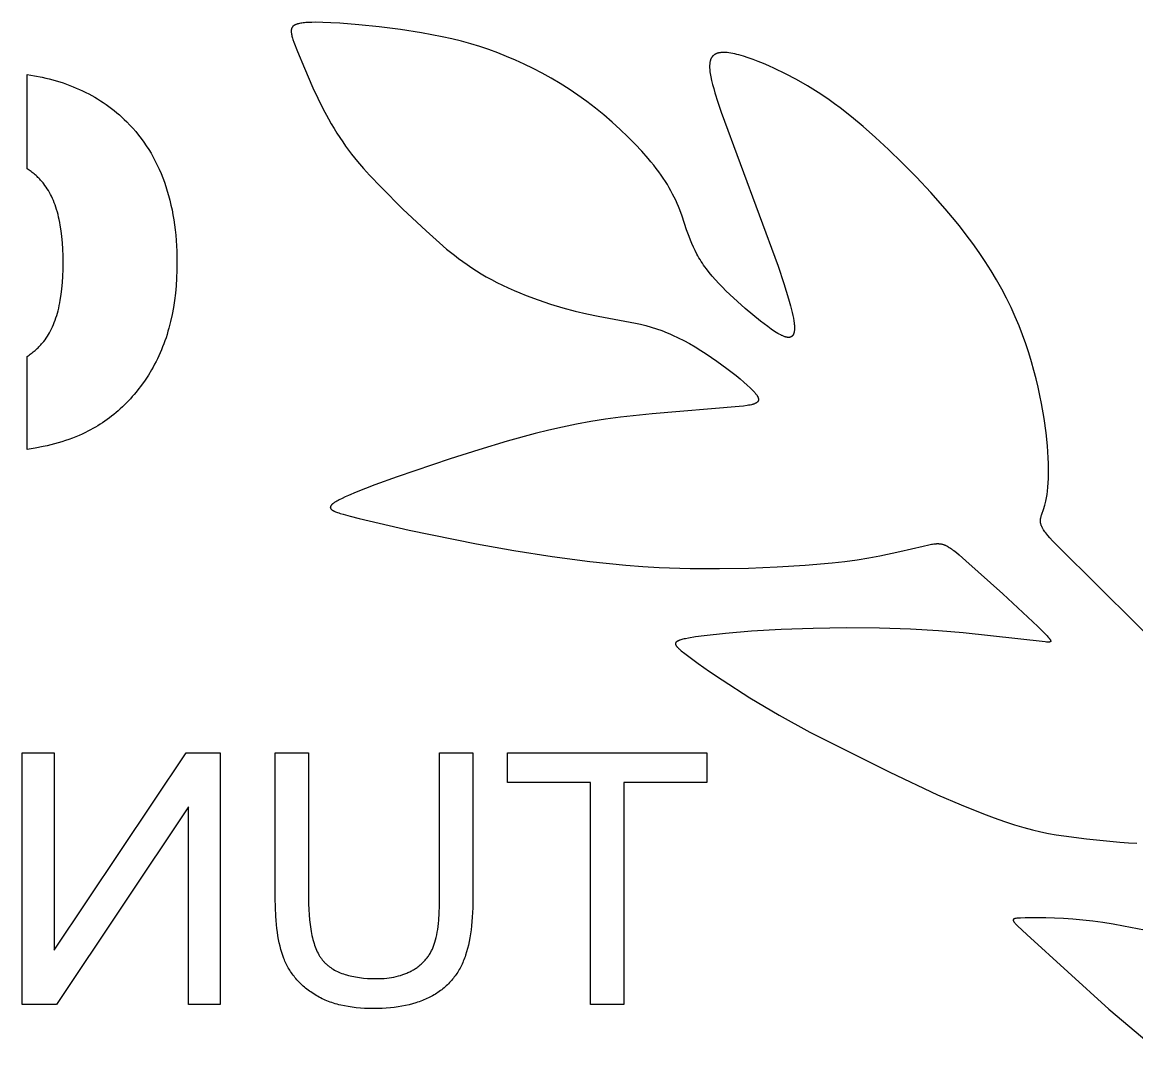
# Model space of a CAD drawing. Extents: x 6637 to 7139, y -93 to 119.
# Drawn here: x 7043.03 to 7076.3, y 39.77 to 70.69 of the extents above; entities that cross this region are included whole.
import ezdxf

# ---------------------------------------------------------------- set-up
doc = ezdxf.new("R2010")
doc.units = 0
doc.header["$MEASUREMENT"] = 0
doc.layers.add('DEFAULT', color=7, linetype='CONTINUOUS')
doc.layers.add('MAKE2D$VISIBLE$CURVES', color=7, linetype='CONTINUOUS')

msp = doc.modelspace()

# ---------------------------------------------------------------- linework, layer by layer
at = {"layer": 'DEFAULT'}
msp.add_lwpolyline([(7043.175, 60.723), (7043.206, 60.743), (7043.238, 60.764), (7043.268, 60.786), (7043.299, 60.808), (7043.329, 60.831), (7043.359, 60.855), (7043.388, 60.879), (7043.417, 60.904), (7043.446, 60.93), (7043.474, 60.956), (7043.502, 60.983), (7043.529, 61.01), (7043.556, 61.038), (7043.583, 61.067), (7043.609, 61.096), (7043.635, 61.126), (7043.654, 61.149), (7043.673, 61.172), (7043.71, 61.22), (7043.746, 61.27), (7043.78, 61.322), (7043.813, 61.376), (7043.845, 61.431), (7043.876, 61.489), (7043.906, 61.548), (7043.934, 61.609), (7043.961, 61.672), (7043.987, 61.736), (7044.012, 61.803), (7044.035, 61.871), (7044.058, 61.941), (7044.079, 62.013), (7044.099, 62.087), (7044.118, 62.163), (7044.135, 62.24), (7044.151, 62.319), (7044.166, 62.4), (7044.193, 62.568), (7044.215, 62.743), (7044.232, 62.925), (7044.244, 63.115), (7044.251, 63.312), (7044.253, 63.516), (7044.251, 63.723), (7044.244, 63.921), (7044.231, 64.112), (7044.214, 64.296), (7044.193, 64.473), (7044.166, 64.642), (7044.151, 64.723), (7044.134, 64.803), (7044.117, 64.881), (7044.098, 64.957), (7044.078, 65.031), (7044.057, 65.104), (7044.034, 65.174), (7044.01, 65.243), (7043.985, 65.31), (7043.959, 65.375), (7043.932, 65.438), (7043.903, 65.499), (7043.874, 65.558), (7043.843, 65.616), (7043.811, 65.672), (7043.777, 65.725), (7043.743, 65.777), (7043.707, 65.827), (7043.67, 65.876), (7043.651, 65.899), (7043.631, 65.922), (7043.579, 65.981), (7043.553, 66.009), (7043.526, 66.037), (7043.498, 66.065), (7043.471, 66.091), (7043.442, 66.117), (7043.414, 66.143), (7043.385, 66.168), (7043.356, 66.192), (7043.327, 66.215), (7043.297, 66.238), (7043.267, 66.261), (7043.237, 66.282), (7043.206, 66.303), (7043.175, 66.324), (7043.175, 69.135), (7043.401, 69.098), (7043.621, 69.054), (7043.73, 69.029), (7043.837, 69.003), (7043.943, 68.975), (7044.047, 68.945), (7044.15, 68.914), (7044.252, 68.881), (7044.352, 68.846), (7044.451, 68.81), (7044.549, 68.771), (7044.645, 68.731), (7044.74, 68.69), (7044.833, 68.646), (7044.926, 68.601), (7045.017, 68.554), (7045.106, 68.506), (7045.195, 68.456), (7045.281, 68.404), (7045.367, 68.35), (7045.451, 68.295), (7045.534, 68.238), (7045.616, 68.179), (7045.696, 68.119), (7045.775, 68.057), (7045.852, 67.993), (7045.929, 67.927), (7046.004, 67.86), (7046.077, 67.791), (7046.149, 67.72), (7046.241, 67.626), (7046.331, 67.528), (7046.417, 67.429), (7046.501, 67.327), (7046.581, 67.223), (7046.659, 67.116), (7046.733, 67.008), (7046.805, 66.897), (7046.874, 66.783), (7046.94, 66.667), (7047.003, 66.549), (7047.063, 66.429), (7047.12, 66.306), (7047.174, 66.181), (7047.225, 66.054), (7047.273, 65.924), (7047.319, 65.792), (7047.361, 65.657), (7047.401, 65.521), (7047.437, 65.382), (7047.471, 65.24), (7047.502, 65.096), (7047.529, 64.95), (7047.554, 64.802), (7047.576, 64.651), (7047.595, 64.498), (7047.611, 64.343), (7047.625, 64.185), (7047.635, 64.025), (7047.642, 63.863), (7047.647, 63.698), (7047.648, 63.531), (7047.645, 63.293), (7047.636, 63.06), (7047.621, 62.832), (7047.601, 62.609), (7047.574, 62.391), (7047.542, 62.178), (7047.503, 61.97), (7047.459, 61.767), (7047.409, 61.569), (7047.381, 61.472), (7047.352, 61.376), (7047.322, 61.281), (7047.29, 61.188), (7047.257, 61.096), (7047.222, 61.005), (7047.186, 60.916), (7047.148, 60.827), (7047.109, 60.74), (7047.069, 60.654), (7047.026, 60.57), (7046.983, 60.487), (7046.938, 60.405), (7046.891, 60.324), (7046.795, 60.167), (7046.695, 60.014), (7046.591, 59.868), (7046.484, 59.726), (7046.429, 59.658), (7046.373, 59.59), (7046.316, 59.525), (7046.259, 59.46), (7046.2, 59.397), (7046.141, 59.335), (7046.08, 59.274), (7046.019, 59.215), (7045.957, 59.157), (7045.894, 59.101), (7045.83, 59.045), (7045.765, 58.992), (7045.699, 58.939), (7045.633, 58.888), (7045.565, 58.838), (7045.497, 58.79), (7045.427, 58.743), (7045.357, 58.697), (7045.286, 58.652), (7045.214, 58.609), (7045.141, 58.568), (7045.067, 58.527), (7044.992, 58.488), (7044.917, 58.451), (7044.822, 58.406), (7044.725, 58.363), (7044.627, 58.322), (7044.527, 58.282), (7044.424, 58.245), (7044.32, 58.209), (7044.214, 58.175), (7044.106, 58.142), (7043.996, 58.112), (7043.885, 58.083), (7043.771, 58.056), (7043.656, 58.03), (7043.419, 57.985), (7043.175, 57.946)], close=True, dxfattribs=at)
at = {"layer": 'MAKE2D$VISIBLE$CURVES', "color": 7}
for points in [[(7077.459, 51.584), (7073.961, 55.037), (7073.784, 55.223), (7073.709, 55.306), (7073.642, 55.384), (7073.612, 55.42), (7073.585, 55.456), (7073.56, 55.489), (7073.537, 55.521), (7073.516, 55.552), (7073.507, 55.567), (7073.498, 55.582), (7073.49, 55.596), (7073.483, 55.61), (7073.475, 55.623), (7073.469, 55.637), (7073.463, 55.65), (7073.457, 55.663), (7073.452, 55.676), (7073.448, 55.688), (7073.443, 55.701), (7073.44, 55.713), (7073.436, 55.725), (7073.434, 55.737), (7073.431, 55.748), (7073.429, 55.76), (7073.428, 55.772), (7073.427, 55.783), (7073.426, 55.794), (7073.425, 55.806), (7073.425, 55.817), (7073.426, 55.828), (7073.426, 55.839), (7073.427, 55.85), (7073.428, 55.861), (7073.43, 55.873), (7073.432, 55.884), (7073.434, 55.895), (7073.436, 55.907), (7073.439, 55.918), (7073.445, 55.941), (7073.452, 55.965), (7073.459, 55.989), (7073.527, 56.184), (7073.549, 56.252), (7073.56, 56.288), (7073.57, 56.326), (7073.58, 56.366), (7073.59, 56.408), (7073.6, 56.452), (7073.608, 56.499), (7073.625, 56.598), (7073.639, 56.706), (7073.65, 56.822), (7073.659, 56.947), (7073.665, 57.081), (7073.669, 57.222), (7073.669, 57.373), (7073.666, 57.531), (7073.659, 57.698), (7073.649, 57.872), (7073.635, 58.055), (7073.594, 58.446), (7073.535, 58.868), (7073.457, 59.322), (7073.41, 59.559), (7073.357, 59.802), (7073.298, 60.051), (7073.232, 60.306), (7073.159, 60.565), (7073.078, 60.827), (7072.99, 61.094), (7072.893, 61.363), (7072.788, 61.634), (7072.673, 61.908), (7072.55, 62.182), (7072.416, 62.457), (7072.273, 62.733), (7072.119, 63.007), (7071.954, 63.281), (7071.78, 63.553), (7071.597, 63.824), (7071.406, 64.091), (7071.208, 64.355), (7071.005, 64.616), (7070.797, 64.872), (7070.585, 65.124), (7070.156, 65.61), (7069.725, 66.071), (7069.301, 66.501), (7068.892, 66.898), (7068.505, 67.256), (7068.138, 67.58), (7067.787, 67.872), (7067.449, 68.137), (7067.283, 68.259), (7067.119, 68.376), (7066.956, 68.488), (7066.794, 68.594), (7066.632, 68.697), (7066.47, 68.795), (7066.144, 68.982), (7065.814, 69.156), (7065.484, 69.317), (7065.321, 69.391), (7065.16, 69.46), (7065.004, 69.524), (7064.851, 69.582), (7064.703, 69.634), (7064.562, 69.679), (7064.494, 69.699), (7064.427, 69.718), (7064.362, 69.734), (7064.3, 69.748), (7064.239, 69.761), (7064.181, 69.771), (7064.125, 69.78), (7064.071, 69.786), (7064.045, 69.788), (7064.02, 69.79), (7063.996, 69.791), (7063.972, 69.791), (7063.949, 69.791), (7063.926, 69.791), (7063.904, 69.789), (7063.883, 69.788), (7063.863, 69.785), (7063.853, 69.784), (7063.843, 69.782), (7063.834, 69.781), (7063.824, 69.779), (7063.815, 69.777), (7063.806, 69.774), (7063.797, 69.772), (7063.788, 69.77), (7063.78, 69.767), (7063.772, 69.764), (7063.764, 69.761), (7063.756, 69.758), (7063.748, 69.755), (7063.74, 69.752), (7063.733, 69.748), (7063.725, 69.745), (7063.718, 69.741), (7063.711, 69.737), (7063.704, 69.733), (7063.698, 69.729), (7063.691, 69.724), (7063.685, 69.72), (7063.679, 69.715), (7063.673, 69.711), (7063.667, 69.706), (7063.661, 69.701), (7063.656, 69.696), (7063.65, 69.69), (7063.645, 69.685), (7063.64, 69.679), (7063.635, 69.673), (7063.63, 69.668), (7063.625, 69.662), (7063.621, 69.656), (7063.617, 69.649), (7063.612, 69.643), (7063.608, 69.636), (7063.605, 69.63), (7063.601, 69.623), (7063.597, 69.616), (7063.594, 69.609), (7063.59, 69.602), (7063.587, 69.595), (7063.584, 69.587), (7063.581, 69.58), (7063.578, 69.572), (7063.576, 69.564), (7063.573, 69.556), (7063.571, 69.548), (7063.569, 69.54), (7063.566, 69.531), (7063.564, 69.523), (7063.561, 69.506), (7063.558, 69.488), (7063.555, 69.47), (7063.553, 69.451), (7063.552, 69.432), (7063.55, 69.412), (7063.55, 69.392), (7063.55, 69.371), (7063.55, 69.35), (7063.551, 69.328), (7063.552, 69.306), (7063.555, 69.261), (7063.561, 69.213), (7063.567, 69.164), (7063.576, 69.114), (7063.586, 69.061), (7063.609, 68.951), (7063.638, 68.835), (7063.672, 68.712), (7063.709, 68.583), (7063.795, 68.309), (7063.896, 68.009), (7065.596, 63.411), (7065.767, 62.9), (7065.909, 62.436), (7065.967, 62.227), (7066.014, 62.036), (7066.033, 61.948), (7066.05, 61.865), (7066.063, 61.788), (7066.073, 61.717), (7066.076, 61.683), (7066.079, 61.652), (7066.081, 61.621), (7066.082, 61.592), (7066.083, 61.565), (7066.082, 61.539), (7066.081, 61.515), (7066.08, 61.503), (7066.079, 61.491), (7066.078, 61.48), (7066.076, 61.47), (7066.075, 61.459), (7066.073, 61.449), (7066.071, 61.44), (7066.069, 61.43), (7066.066, 61.421), (7066.064, 61.412), (7066.061, 61.404), (7066.058, 61.396), (7066.055, 61.388), (7066.053, 61.384), (7066.052, 61.381), (7066.05, 61.377), (7066.048, 61.373), (7066.046, 61.37), (7066.044, 61.367), (7066.043, 61.363), (7066.041, 61.36), (7066.039, 61.357), (7066.037, 61.354), (7066.035, 61.351), (7066.032, 61.348), (7066.03, 61.345), (7066.028, 61.342), (7066.026, 61.34), (7066.024, 61.337), (7066.021, 61.334), (7066.019, 61.332), (7066.017, 61.329), (7066.014, 61.327), (7066.012, 61.325), (7066.009, 61.323), (7066.007, 61.321), (7066.004, 61.319), (7066.001, 61.317), (7065.999, 61.315), (7065.996, 61.313), (7065.993, 61.311), (7065.991, 61.309), (7065.988, 61.308), (7065.985, 61.306), (7065.982, 61.305), (7065.979, 61.303), (7065.976, 61.302), (7065.973, 61.301), (7065.97, 61.299), (7065.967, 61.298), (7065.964, 61.297), (7065.961, 61.296), (7065.957, 61.295), (7065.954, 61.294), (7065.951, 61.293), (7065.948, 61.293), (7065.944, 61.292), (7065.941, 61.291), (7065.937, 61.291), (7065.934, 61.29), (7065.93, 61.29), (7065.927, 61.289), (7065.923, 61.289), (7065.92, 61.289), (7065.916, 61.289), (7065.909, 61.288), (7065.901, 61.289), (7065.893, 61.289), (7065.886, 61.289), (7065.878, 61.29), (7065.87, 61.291), (7065.861, 61.292), (7065.853, 61.294), (7065.845, 61.296), (7065.836, 61.297), (7065.827, 61.3), (7065.819, 61.302), (7065.81, 61.305), (7065.791, 61.31), (7065.772, 61.317), (7065.753, 61.324), (7065.734, 61.333), (7065.713, 61.342), (7065.693, 61.351), (7065.672, 61.362), (7065.629, 61.385), (7065.584, 61.411), (7065.538, 61.439), (7065.49, 61.47), (7065.391, 61.537), (7065.287, 61.612), (7065.07, 61.779), (7064.842, 61.962), (7064.61, 62.156), (7064.378, 62.36), (7064.15, 62.571), (7064.039, 62.679), (7063.931, 62.788), (7063.826, 62.897), (7063.725, 63.007), (7063.629, 63.118), (7063.537, 63.229), (7063.452, 63.339), (7063.411, 63.394), (7063.372, 63.449), (7063.335, 63.503), (7063.3, 63.558), (7063.266, 63.612), (7063.233, 63.666), (7063.202, 63.72), (7063.172, 63.774), (7063.117, 63.881), (7063.066, 63.987), (7063.019, 64.092), (7062.976, 64.196), (7062.936, 64.3), (7062.862, 64.504), (7062.727, 64.903), (7062.656, 65.097), (7062.619, 65.192), (7062.579, 65.287), (7062.537, 65.381), (7062.493, 65.475), (7062.446, 65.568), (7062.396, 65.662), (7062.344, 65.755), (7062.288, 65.849), (7062.23, 65.943), (7062.167, 66.038), (7062.102, 66.134), (7062.032, 66.231), (7061.959, 66.329), (7061.881, 66.428), (7061.8, 66.529), (7061.713, 66.632), (7061.528, 66.842), (7061.326, 67.058), (7061.109, 67.276), (7060.881, 67.495), (7060.641, 67.713), (7060.393, 67.927), (7060.139, 68.134), (7059.88, 68.333), (7059.617, 68.522), (7059.353, 68.7), (7059.087, 68.868), (7058.82, 69.026), (7058.553, 69.174), (7058.285, 69.313), (7058.018, 69.443), (7057.752, 69.564), (7057.488, 69.676), (7057.223, 69.78), (7056.958, 69.876), (7056.69, 69.965), (7056.417, 70.048), (7056.14, 70.124), (7055.855, 70.194), (7055.562, 70.259), (7055.26, 70.319), (7054.951, 70.375), (7054.32, 70.472), (7053.69, 70.552), (7053.078, 70.616), (7052.507, 70.663), (7052.244, 70.679), (7052, 70.689), (7051.778, 70.692), (7051.677, 70.69), (7051.582, 70.687), (7051.495, 70.681), (7051.454, 70.677), (7051.415, 70.673), (7051.378, 70.668), (7051.343, 70.663), (7051.31, 70.657), (7051.279, 70.65), (7051.264, 70.647), (7051.25, 70.643), (7051.237, 70.639), (7051.224, 70.635), (7051.212, 70.63), (7051.2, 70.626), (7051.188, 70.621), (7051.178, 70.616), (7051.172, 70.614), (7051.167, 70.611), (7051.162, 70.609), (7051.157, 70.606), (7051.153, 70.603), (7051.148, 70.6), (7051.144, 70.598), (7051.139, 70.595), (7051.135, 70.592), (7051.131, 70.589), (7051.127, 70.586), (7051.123, 70.582), (7051.119, 70.579), (7051.116, 70.576), (7051.112, 70.573), (7051.109, 70.569), (7051.106, 70.566), (7051.102, 70.562), (7051.099, 70.559), (7051.096, 70.555), (7051.094, 70.551), (7051.091, 70.547), (7051.088, 70.543), (7051.086, 70.539), (7051.084, 70.535), (7051.081, 70.531), (7051.079, 70.527), (7051.077, 70.523), (7051.075, 70.519), (7051.074, 70.514), (7051.072, 70.51), (7051.07, 70.505), (7051.069, 70.5), (7051.068, 70.496), (7051.066, 70.491), (7051.065, 70.486), (7051.064, 70.481), (7051.063, 70.476), (7051.062, 70.471), (7051.062, 70.466), (7051.061, 70.46), (7051.061, 70.455), (7051.06, 70.45), (7051.06, 70.444), (7051.06, 70.438), (7051.06, 70.433), (7051.06, 70.421), (7051.06, 70.409), (7051.061, 70.396), (7051.063, 70.383), (7051.064, 70.37), (7051.066, 70.357), (7051.069, 70.342), (7051.072, 70.328), (7051.075, 70.313), (7051.082, 70.282), (7051.091, 70.25), (7051.102, 70.215), (7051.113, 70.179), (7051.14, 70.101), (7051.25, 69.816), (7051.453, 69.321), (7051.709, 68.736), (7051.854, 68.428), (7052.008, 68.118), (7052.169, 67.814), (7052.252, 67.666), (7052.337, 67.523), (7052.423, 67.384), (7052.509, 67.25), (7052.597, 67.121), (7052.685, 66.996), (7052.774, 66.875), (7052.864, 66.758), (7053.043, 66.536), (7053.222, 66.328), (7053.4, 66.131), (7053.745, 65.769), (7054.396, 65.12), (7055.085, 64.47), (7055.482, 64.112), (7055.7, 63.927), (7055.933, 63.741), (7056.055, 63.647), (7056.182, 63.554), (7056.312, 63.461), (7056.448, 63.37), (7056.588, 63.279), (7056.733, 63.189), (7056.884, 63.102), (7057.04, 63.015), (7057.201, 62.931), (7057.367, 62.849), (7057.537, 62.77), (7057.711, 62.692), (7057.889, 62.617), (7058.069, 62.545), (7058.434, 62.409), (7058.803, 62.285), (7059.171, 62.173), (7059.534, 62.075), (7059.885, 61.992), (7060.223, 61.923), (7061.18, 61.749), (7061.335, 61.717), (7061.49, 61.681), (7061.646, 61.642), (7061.802, 61.598), (7061.96, 61.548), (7062.119, 61.493), (7062.28, 61.43), (7062.361, 61.396), (7062.444, 61.36), (7062.61, 61.281), (7062.778, 61.195), (7062.947, 61.103), (7063.115, 61.005), (7063.283, 60.903), (7063.448, 60.798), (7063.61, 60.69), (7063.768, 60.581), (7064.067, 60.363), (7064.338, 60.152), (7064.46, 60.052), (7064.572, 59.956), (7064.672, 59.867), (7064.76, 59.784), (7064.8, 59.746), (7064.836, 59.71), (7064.868, 59.675), (7064.898, 59.642), (7064.911, 59.627), (7064.924, 59.611), (7064.935, 59.596), (7064.946, 59.582), (7064.956, 59.568), (7064.965, 59.554), (7064.974, 59.541), (7064.978, 59.534), (7064.981, 59.528), (7064.985, 59.522), (7064.988, 59.516), (7064.991, 59.509), (7064.994, 59.503), (7064.996, 59.498), (7064.999, 59.492), (7065.001, 59.486), (7065.003, 59.48), (7065.004, 59.475), (7065.006, 59.469), (7065.007, 59.464), (7065.008, 59.461), (7065.008, 59.458), (7065.008, 59.456), (7065.009, 59.453), (7065.009, 59.451), (7065.009, 59.448), (7065.01, 59.445), (7065.01, 59.443), (7065.01, 59.44), (7065.01, 59.438), (7065.01, 59.435), (7065.01, 59.433), (7065.01, 59.43), (7065.01, 59.428), (7065.01, 59.426), (7065.009, 59.423), (7065.009, 59.421), (7065.009, 59.419), (7065.008, 59.416), (7065.008, 59.414), (7065.007, 59.412), (7065.007, 59.409), (7065.006, 59.407), (7065.005, 59.405), (7065.004, 59.403), (7065.004, 59.4), (7065.003, 59.398), (7065.002, 59.396), (7065.001, 59.394), (7065, 59.392), (7064.999, 59.39), (7064.998, 59.388), (7064.996, 59.386), (7064.995, 59.384), (7064.994, 59.382), (7064.993, 59.379), (7064.991, 59.377), (7064.99, 59.375), (7064.988, 59.373), (7064.987, 59.372), (7064.985, 59.37), (7064.983, 59.368), (7064.981, 59.366), (7064.98, 59.364), (7064.978, 59.362), (7064.976, 59.36), (7064.974, 59.358), (7064.972, 59.356), (7064.968, 59.353), (7064.963, 59.349), (7064.959, 59.346), (7064.954, 59.342), (7064.949, 59.339), (7064.943, 59.336), (7064.938, 59.332), (7064.932, 59.329), (7064.926, 59.326), (7064.92, 59.323), (7064.913, 59.32), (7064.907, 59.317), (7064.9, 59.314), (7064.885, 59.308), (7064.87, 59.302), (7064.854, 59.297), (7064.837, 59.291), (7064.819, 59.286), (7064.8, 59.281), (7064.759, 59.272), (7064.715, 59.263), (7064.666, 59.254), (7064.559, 59.239), (7064.437, 59.224), (7061.832, 59.012), (7060.891, 58.911), (7060.441, 58.848), (7060.004, 58.778), (7059.579, 58.7), (7059.162, 58.614), (7058.75, 58.52), (7058.34, 58.418), (7057.511, 58.192), (7056.659, 57.938), (7055.806, 57.667), (7054.223, 57.128), (7053.552, 56.886), (7052.997, 56.671), (7052.768, 56.575), (7052.668, 56.53), (7052.577, 56.487), (7052.495, 56.445), (7052.458, 56.426), (7052.424, 56.406), (7052.393, 56.388), (7052.364, 56.37), (7052.337, 56.352), (7052.325, 56.343), (7052.314, 56.335), (7052.303, 56.327), (7052.293, 56.319), (7052.284, 56.311), (7052.275, 56.303), (7052.271, 56.299), (7052.267, 56.295), (7052.264, 56.291), (7052.26, 56.287), (7052.257, 56.284), (7052.254, 56.28), (7052.251, 56.276), (7052.248, 56.272), (7052.245, 56.269), (7052.243, 56.265), (7052.241, 56.261), (7052.238, 56.258), (7052.238, 56.256), (7052.237, 56.254), (7052.236, 56.253), (7052.235, 56.251), (7052.234, 56.249), (7052.233, 56.247), (7052.233, 56.246), (7052.232, 56.244), (7052.231, 56.242), (7052.231, 56.24), (7052.23, 56.239), (7052.23, 56.237), (7052.229, 56.235), (7052.229, 56.233), (7052.228, 56.232), (7052.228, 56.23), (7052.228, 56.228), (7052.228, 56.227), (7052.227, 56.225), (7052.227, 56.223), (7052.227, 56.222), (7052.227, 56.22), (7052.227, 56.218), (7052.227, 56.216), (7052.227, 56.215), (7052.227, 56.213), (7052.228, 56.212), (7052.228, 56.21), (7052.228, 56.208), (7052.228, 56.207), (7052.229, 56.205), (7052.229, 56.203), (7052.23, 56.202), (7052.23, 56.2), (7052.231, 56.198), (7052.231, 56.197), (7052.232, 56.195), (7052.233, 56.194), (7052.233, 56.192), (7052.234, 56.19), (7052.235, 56.189), (7052.236, 56.187), (7052.237, 56.185), (7052.238, 56.184), (7052.239, 56.182), (7052.24, 56.181), (7052.241, 56.179), (7052.242, 56.178), (7052.243, 56.176), (7052.244, 56.174), (7052.245, 56.173), (7052.247, 56.171), (7052.249, 56.168), (7052.252, 56.165), (7052.256, 56.162), (7052.259, 56.159), (7052.262, 56.155), (7052.266, 56.152), (7052.27, 56.149), (7052.274, 56.146), (7052.278, 56.143), (7052.282, 56.14), (7052.287, 56.137), (7052.292, 56.134), (7052.302, 56.128), (7052.312, 56.121), (7052.324, 56.115), (7052.336, 56.109), (7052.349, 56.103), (7052.363, 56.097), (7052.377, 56.09), (7052.408, 56.078), (7052.442, 56.065), (7052.479, 56.052), (7052.519, 56.039), (7052.608, 56.012), (7052.822, 55.953), (7053.084, 55.887), (7054.579, 55.537), (7056.591, 55.128), (7057.707, 54.932), (7058.847, 54.756), (7059.973, 54.607), (7061.047, 54.495), (7061.553, 54.456), (7062.04, 54.426), (7062.966, 54.394), (7063.848, 54.391), (7064.709, 54.409), (7065.565, 54.442), (7066.404, 54.492), (7067.208, 54.562), (7067.59, 54.606), (7067.957, 54.656), (7068.305, 54.713), (7068.634, 54.775), (7069.225, 54.902), (7069.921, 55.065), (7070.096, 55.103), (7070.173, 55.117), (7070.208, 55.123), (7070.242, 55.128), (7070.275, 55.131), (7070.306, 55.134), (7070.322, 55.135), (7070.337, 55.136), (7070.352, 55.136), (7070.366, 55.136), (7070.381, 55.136), (7070.395, 55.135), (7070.409, 55.134), (7070.423, 55.133), (7070.437, 55.131), (7070.451, 55.129), (7070.465, 55.127), (7070.479, 55.124), (7070.492, 55.121), (7070.506, 55.118), (7070.52, 55.114), (7070.533, 55.109), (7070.547, 55.105), (7070.561, 55.1), (7070.575, 55.094), (7070.589, 55.088), (7070.603, 55.082), (7070.617, 55.075), (7070.631, 55.068), (7070.646, 55.06), (7070.66, 55.052), (7070.675, 55.043), (7070.706, 55.024), (7070.737, 55.004), (7070.77, 54.981), (7070.804, 54.956), (7070.84, 54.929), (7070.916, 54.868), (7071, 54.798), (7071.197, 54.627), (7072.302, 53.634), (7073.348, 52.662), (7073.511, 52.503), (7073.574, 52.439), (7073.626, 52.384), (7073.648, 52.36), (7073.667, 52.338), (7073.683, 52.317), (7073.691, 52.308), (7073.697, 52.299), (7073.703, 52.291), (7073.709, 52.283), (7073.714, 52.275), (7073.718, 52.268), (7073.72, 52.265), (7073.722, 52.262), (7073.723, 52.258), (7073.725, 52.255), (7073.726, 52.252), (7073.727, 52.25), (7073.729, 52.247), (7073.729, 52.244), (7073.73, 52.243), (7073.73, 52.241), (7073.731, 52.24), (7073.731, 52.239), (7073.731, 52.238), (7073.732, 52.236), (7073.732, 52.235), (7073.732, 52.234), (7073.732, 52.233), (7073.732, 52.232), (7073.732, 52.231), (7073.733, 52.23), (7073.733, 52.229), (7073.733, 52.228), (7073.733, 52.227), (7073.733, 52.226), (7073.732, 52.225), (7073.732, 52.224), (7073.732, 52.223), (7073.732, 52.222), (7073.732, 52.221), (7073.732, 52.22), (7073.731, 52.219), (7073.731, 52.218), (7073.731, 52.218), (7073.73, 52.217), (7073.73, 52.216), (7073.73, 52.215), (7073.729, 52.214), (7073.729, 52.214), (7073.728, 52.213), (7073.728, 52.212), (7073.727, 52.212), (7073.726, 52.211), (7073.726, 52.21), (7073.725, 52.21), (7073.725, 52.209), (7073.724, 52.209), (7073.723, 52.208), (7073.722, 52.207), (7073.722, 52.207), (7073.721, 52.206), (7073.72, 52.206), (7073.719, 52.205), (7073.718, 52.205), (7073.717, 52.205), (7073.716, 52.204), (7073.715, 52.204), (7073.714, 52.203), (7073.713, 52.203), (7073.712, 52.202), (7073.711, 52.202), (7073.71, 52.202), (7073.709, 52.201), (7073.707, 52.201), (7073.704, 52.2), (7073.702, 52.2), (7073.699, 52.199), (7073.696, 52.199), (7073.693, 52.198), (7073.69, 52.198), (7073.684, 52.198), (7073.678, 52.197), (7073.671, 52.197), (7073.664, 52.197), (7073.656, 52.197), (7073.64, 52.198), (7073.604, 52.2), (7073.564, 52.204), (7071.119, 52.472), (7070.383, 52.538), (7069.547, 52.589), (7068.619, 52.617), (7067.637, 52.622), (7066.643, 52.606), (7065.683, 52.571), (7064.798, 52.52), (7064.022, 52.457), (7063.384, 52.388), (7063.128, 52.352), (7062.917, 52.317), (7062.83, 52.3), (7062.791, 52.291), (7062.755, 52.283), (7062.722, 52.274), (7062.692, 52.265), (7062.665, 52.257), (7062.652, 52.252), (7062.64, 52.248), (7062.629, 52.243), (7062.618, 52.239), (7062.608, 52.234), (7062.598, 52.23), (7062.59, 52.225), (7062.586, 52.223), (7062.582, 52.22), (7062.578, 52.218), (7062.574, 52.216), (7062.57, 52.213), (7062.567, 52.211), (7062.564, 52.208), (7062.561, 52.206), (7062.558, 52.204), (7062.555, 52.201), (7062.552, 52.199), (7062.55, 52.196), (7062.548, 52.194), (7062.546, 52.192), (7062.545, 52.191), (7062.544, 52.19), (7062.543, 52.189), (7062.542, 52.187), (7062.541, 52.186), (7062.541, 52.185), (7062.54, 52.183), (7062.539, 52.182), (7062.538, 52.181), (7062.537, 52.18), (7062.537, 52.178), (7062.536, 52.177), (7062.535, 52.176), (7062.535, 52.174), (7062.534, 52.173), (7062.533, 52.172), (7062.533, 52.17), (7062.532, 52.169), (7062.532, 52.168), (7062.532, 52.166), (7062.531, 52.165), (7062.531, 52.164), (7062.53, 52.162), (7062.53, 52.161), (7062.53, 52.159), (7062.53, 52.158), (7062.53, 52.157), (7062.529, 52.155), (7062.529, 52.154), (7062.529, 52.152), (7062.529, 52.151), (7062.529, 52.15), (7062.529, 52.148), (7062.529, 52.147), (7062.529, 52.145), (7062.529, 52.144), (7062.529, 52.142), (7062.53, 52.141), (7062.53, 52.139), (7062.53, 52.138), (7062.53, 52.137), (7062.531, 52.135), (7062.531, 52.134), (7062.531, 52.132), (7062.532, 52.131), (7062.532, 52.129), (7062.532, 52.128), (7062.533, 52.125), (7062.535, 52.121), (7062.536, 52.118), (7062.537, 52.115), (7062.539, 52.112), (7062.54, 52.109), (7062.542, 52.106), (7062.544, 52.102), (7062.546, 52.099), (7062.548, 52.096), (7062.55, 52.093), (7062.552, 52.089), (7062.554, 52.086), (7062.559, 52.079), (7062.565, 52.072), (7062.571, 52.065), (7062.577, 52.058), (7062.584, 52.05), (7062.591, 52.043), (7062.607, 52.027), (7062.623, 52.011), (7062.642, 51.995), (7062.662, 51.977), (7062.705, 51.941), (7062.807, 51.859), (7062.926, 51.767), (7063.211, 51.558), (7063.548, 51.321), (7063.924, 51.068), (7064.748, 50.54), (7065.626, 50.017), (7066.543, 49.515), (7068.926, 48.313), (7070.355, 47.645), (7071.057, 47.342), (7071.728, 47.072), (7072.048, 46.952), (7072.355, 46.843), (7072.648, 46.746), (7072.926, 46.663), (7073.186, 46.593), (7073.433, 46.534), (7073.669, 46.486), (7073.897, 46.447), (7074.121, 46.413), (7074.802, 46.332), (7075.795, 46.231), (7076.05, 46.212), (7076.303, 46.199)], [(7076.533, 43.603), (7075.905, 43.727), (7075.595, 43.781), (7075.288, 43.828), (7074.986, 43.869), (7074.689, 43.903), (7074.396, 43.93), (7074.113, 43.949), (7073.843, 43.963), (7073.589, 43.971), (7073.149, 43.975), (7072.971, 43.972), (7072.826, 43.966), (7072.767, 43.963), (7072.741, 43.961), (7072.717, 43.958), (7072.696, 43.955), (7072.686, 43.954), (7072.677, 43.952), (7072.668, 43.95), (7072.66, 43.948), (7072.657, 43.947), (7072.653, 43.946), (7072.65, 43.945), (7072.646, 43.944), (7072.643, 43.943), (7072.64, 43.942), (7072.637, 43.94), (7072.634, 43.939), (7072.633, 43.938), (7072.632, 43.938), (7072.63, 43.937), (7072.629, 43.936), (7072.628, 43.936), (7072.627, 43.935), (7072.626, 43.934), (7072.625, 43.933), (7072.624, 43.933), (7072.623, 43.932), (7072.622, 43.931), (7072.621, 43.93), (7072.62, 43.929), (7072.619, 43.928), (7072.618, 43.928), (7072.617, 43.927), (7072.617, 43.926), (7072.616, 43.925), (7072.615, 43.924), (7072.615, 43.923), (7072.614, 43.922), (7072.614, 43.921), (7072.613, 43.92), (7072.613, 43.919), (7072.612, 43.918), (7072.612, 43.917), (7072.611, 43.916), (7072.611, 43.915), (7072.611, 43.914), (7072.61, 43.913), (7072.61, 43.912), (7072.61, 43.911), (7072.61, 43.91), (7072.61, 43.909), (7072.61, 43.907), (7072.61, 43.906), (7072.61, 43.905), (7072.61, 43.904), (7072.61, 43.903), (7072.61, 43.901), (7072.61, 43.9), (7072.61, 43.899), (7072.611, 43.898), (7072.611, 43.896), (7072.611, 43.895), (7072.611, 43.894), (7072.612, 43.892), (7072.612, 43.891), (7072.613, 43.89), (7072.613, 43.888), (7072.614, 43.887), (7072.614, 43.885), (7072.615, 43.882), (7072.617, 43.879), (7072.618, 43.876), (7072.62, 43.873), (7072.622, 43.87), (7072.624, 43.866), (7072.626, 43.863), (7072.628, 43.86), (7072.633, 43.852), (7072.639, 43.845), (7072.645, 43.837), (7072.652, 43.828), (7072.659, 43.82), (7072.676, 43.801), (7072.694, 43.781), (7072.739, 43.736), (7073.016, 43.478), (7075.47, 41.247), (7077.23, 39.768)]]:
    msp.add_lwpolyline(points, dxfattribs=at)
for points in [[(7048.942, 41.39), (7047.99, 41.39), (7047.99, 47.285), (7044.05, 41.39), (7043.032, 41.39), (7043.032, 48.891), (7043.983, 48.891), (7043.983, 43.002), (7047.923, 48.891), (7048.942, 48.891)], [(7051.577, 44.562), (7051.579, 44.389), (7051.584, 44.224), (7051.593, 44.065), (7051.606, 43.914), (7051.622, 43.769), (7051.642, 43.632), (7051.654, 43.566), (7051.666, 43.502), (7051.679, 43.44), (7051.693, 43.379), (7051.708, 43.32), (7051.724, 43.263), (7051.741, 43.208), (7051.759, 43.155), (7051.777, 43.103), (7051.797, 43.053), (7051.817, 43.005), (7051.839, 42.959), (7051.861, 42.915), (7051.884, 42.872), (7051.896, 42.852), (7051.908, 42.831), (7051.921, 42.812), (7051.933, 42.792), (7051.946, 42.773), (7051.959, 42.755), (7051.973, 42.737), (7051.986, 42.719), (7052, 42.702), (7052.014, 42.686), (7052.028, 42.67), (7052.043, 42.654), (7052.057, 42.638), (7052.072, 42.623), (7052.088, 42.608), (7052.103, 42.594), (7052.119, 42.579), (7052.135, 42.565), (7052.152, 42.551), (7052.169, 42.537), (7052.203, 42.511), (7052.239, 42.485), (7052.276, 42.46), (7052.315, 42.437), (7052.354, 42.414), (7052.395, 42.392), (7052.437, 42.371), (7052.48, 42.351), (7052.525, 42.332), (7052.57, 42.315), (7052.617, 42.298), (7052.666, 42.282), (7052.715, 42.267), (7052.766, 42.252), (7052.817, 42.239), (7052.87, 42.227), (7052.925, 42.216), (7052.98, 42.206), (7053.037, 42.197), (7053.095, 42.189), (7053.154, 42.181), (7053.215, 42.175), (7053.339, 42.165), (7053.469, 42.159), (7053.603, 42.157), (7053.682, 42.158), (7053.76, 42.161), (7053.836, 42.166), (7053.911, 42.173), (7053.984, 42.182), (7054.055, 42.193), (7054.125, 42.205), (7054.194, 42.22), (7054.26, 42.237), (7054.326, 42.255), (7054.39, 42.276), (7054.421, 42.287), (7054.452, 42.299), (7054.482, 42.311), (7054.513, 42.323), (7054.542, 42.336), (7054.572, 42.349), (7054.601, 42.363), (7054.629, 42.378), (7054.658, 42.393), (7054.685, 42.408), (7054.713, 42.424), (7054.74, 42.44), (7054.766, 42.457), (7054.792, 42.474), (7054.817, 42.492), (7054.842, 42.51), (7054.867, 42.528), (7054.89, 42.547), (7054.914, 42.566), (7054.937, 42.586), (7054.959, 42.606), (7054.981, 42.626), (7055.002, 42.647), (7055.023, 42.668), (7055.043, 42.69), (7055.063, 42.712), (7055.082, 42.735), (7055.101, 42.757), (7055.119, 42.781), (7055.137, 42.805), (7055.154, 42.829), (7055.171, 42.853), (7055.187, 42.878), (7055.203, 42.904), (7055.218, 42.93), (7055.232, 42.956), (7055.247, 42.982), (7055.26, 43.01), (7055.273, 43.037), (7055.286, 43.065), (7055.298, 43.093), (7055.31, 43.122), (7055.321, 43.151), (7055.332, 43.182), (7055.342, 43.213), (7055.352, 43.246), (7055.371, 43.314), (7055.389, 43.386), (7055.405, 43.462), (7055.42, 43.542), (7055.434, 43.626), (7055.446, 43.714), (7055.457, 43.806), (7055.466, 43.902), (7055.48, 44.106), (7055.489, 44.326), (7055.491, 44.562), (7055.491, 48.891), (7056.484, 48.891), (7056.484, 44.557), (7056.48, 44.267), (7056.474, 44.128), (7056.466, 43.993), (7056.456, 43.861), (7056.444, 43.734), (7056.429, 43.611), (7056.412, 43.491), (7056.393, 43.376), (7056.372, 43.264), (7056.349, 43.156), (7056.323, 43.052), (7056.295, 42.953), (7056.265, 42.857), (7056.249, 42.81), (7056.232, 42.765), (7056.215, 42.72), (7056.197, 42.677), (7056.179, 42.634), (7056.16, 42.592), (7056.14, 42.551), (7056.12, 42.51), (7056.099, 42.47), (7056.077, 42.43), (7056.054, 42.391), (7056.03, 42.353), (7056.006, 42.315), (7055.981, 42.278), (7055.955, 42.242), (7055.929, 42.206), (7055.901, 42.171), (7055.873, 42.137), (7055.845, 42.103), (7055.815, 42.07), (7055.785, 42.037), (7055.754, 42.005), (7055.722, 41.974), (7055.689, 41.943), (7055.656, 41.913), (7055.622, 41.884), (7055.587, 41.855), (7055.552, 41.827), (7055.516, 41.8), (7055.478, 41.773), (7055.441, 41.747), (7055.402, 41.721), (7055.363, 41.696), (7055.323, 41.672), (7055.282, 41.648), (7055.241, 41.625), (7055.198, 41.603), (7055.155, 41.581), (7055.112, 41.56), (7055.067, 41.54), (7055.022, 41.521), (7054.976, 41.502), (7054.929, 41.484), (7054.881, 41.466), (7054.833, 41.45), (7054.784, 41.434), (7054.684, 41.404), (7054.581, 41.377), (7054.474, 41.353), (7054.365, 41.332), (7054.253, 41.313), (7054.138, 41.298), (7054.019, 41.285), (7053.898, 41.275), (7053.774, 41.268), (7053.646, 41.263), (7053.516, 41.262), (7053.382, 41.264), (7053.252, 41.269), (7053.124, 41.277), (7053, 41.288), (7052.879, 41.303), (7052.761, 41.321), (7052.647, 41.342), (7052.536, 41.366), (7052.481, 41.38), (7052.428, 41.394), (7052.375, 41.409), (7052.323, 41.425), (7052.272, 41.442), (7052.222, 41.459), (7052.172, 41.477), (7052.124, 41.497), (7052.076, 41.517), (7052.029, 41.537), (7051.983, 41.559), (7051.937, 41.581), (7051.893, 41.605), (7051.849, 41.629), (7051.806, 41.653), (7051.764, 41.679), (7051.682, 41.732), (7051.642, 41.759), (7051.603, 41.787), (7051.565, 41.815), (7051.528, 41.844), (7051.491, 41.873), (7051.456, 41.903), (7051.421, 41.933), (7051.387, 41.964), (7051.353, 41.995), (7051.321, 42.027), (7051.289, 42.059), (7051.258, 42.091), (7051.228, 42.125), (7051.199, 42.158), (7051.17, 42.192), (7051.143, 42.227), (7051.116, 42.262), (7051.09, 42.297), (7051.065, 42.333), (7051.04, 42.37), (7051.017, 42.407), (7050.994, 42.444), (7050.972, 42.482), (7050.95, 42.521), (7050.93, 42.559), (7050.91, 42.599), (7050.892, 42.639), (7050.874, 42.679), (7050.856, 42.72), (7050.84, 42.761), (7050.809, 42.846), (7050.78, 42.935), (7050.753, 43.027), (7050.728, 43.123), (7050.705, 43.223), (7050.684, 43.326), (7050.665, 43.432), (7050.648, 43.543), (7050.633, 43.657), (7050.62, 43.775), (7050.609, 43.896), (7050.6, 44.021), (7050.588, 44.282), (7050.584, 44.557), (7050.584, 48.891), (7051.577, 48.891)], [(7060.992, 41.39), (7059.999, 41.39), (7059.999, 48.006), (7057.518, 48.006), (7057.518, 48.891), (7063.463, 48.891), (7063.463, 48.006), (7060.992, 48.006)]]:
    msp.add_lwpolyline(points, close=True, dxfattribs=at)

doc.saveas('drawing.dxf')
